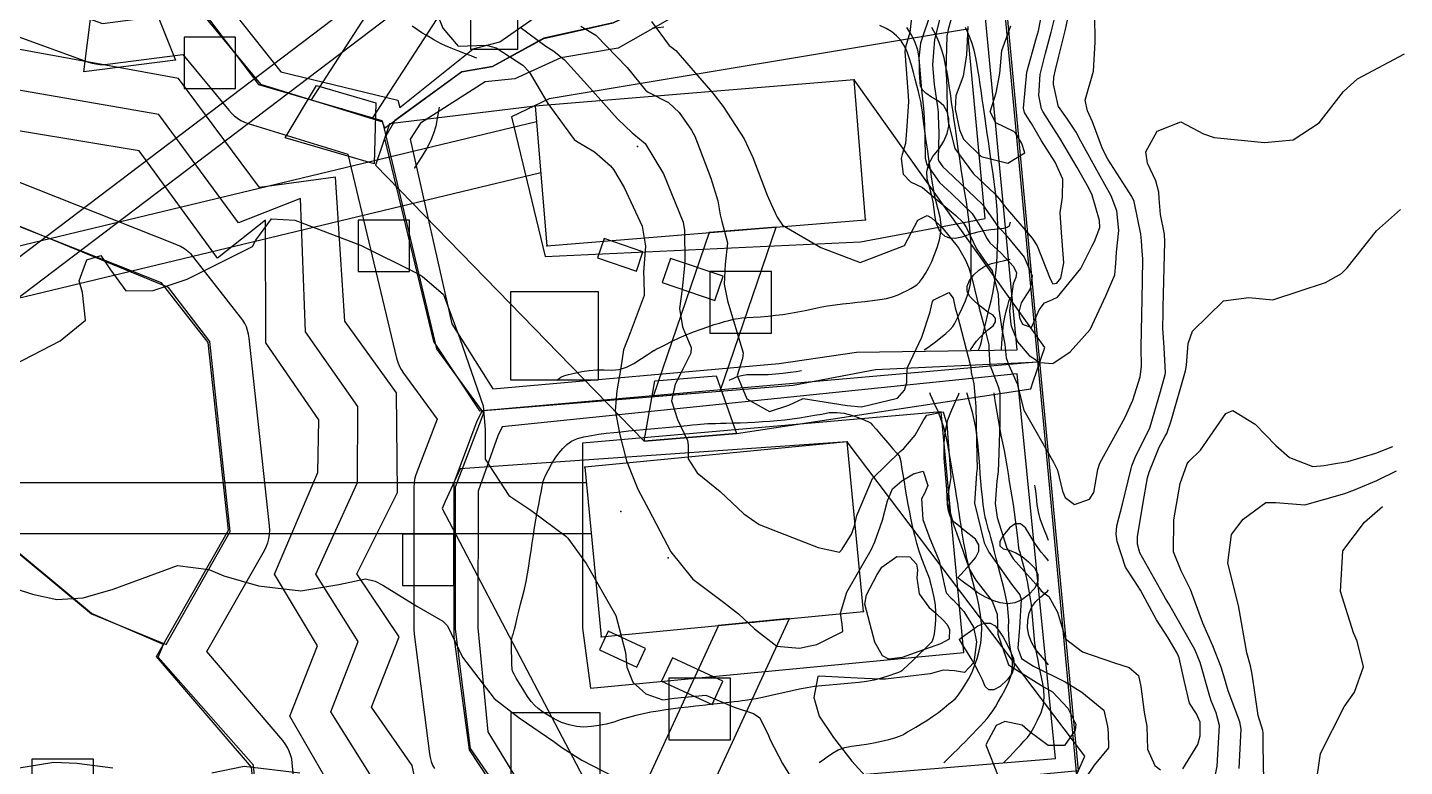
# Model space of a CAD drawing. Header units: feet. Extents: x 1318179 to 1318934, y 422542 to 423299.
# Drawn here: x 1318663.4 to 1318931.3, y 422981.2 to 423125 of the extents above; entities that cross this region are included whole.
import ezdxf

# ---------------------------------------------------------------- set-up
doc = ezdxf.new("R2010")
doc.units = ezdxf.units.FT
for name, color, linetype in [('A-BLDG-OTLN', 3, 'CONTINUOUS'), ('C-DRNG-AREA', 150, 'CONTINUOUS'), ('C-LOD', 30, 'CONTINUOUS'), ('C-PROP', 6, 'CONTINUOUS'), ('C-PVMT', 8, 'CONTINUOUS'), ('C-SWM', 92, 'CONTINUOUS'), ('C-TOPO-MAJR', 32, 'CONTINUOUS'), ('C-TOPO-SPOT', 7, 'CONTINUOUS'), ('C-UTIL', 4, 'CONTINUOUS'), ('L-PLNT-TREE', 90, 'CONTINUOUS'), ('V-PROP-LINE', 7, 'CONTINUOUS')]:
    doc.layers.add(name, color=color, linetype=linetype)

msp = doc.modelspace()

# ---------------------------------------------------------------- linework, layer by layer
at = {"layer": 'A-BLDG-OTLN'}
for points in [[(1318764.41, 423082.53), (1318826.46, 423087.62), (1318824.23, 423114.83), (1318762.18, 423109.74), (1318764.41, 423082.53)], [(1318775.03, 423006.43), (1318826.03, 423011.35), (1318822.85, 423044.37), (1318771.85, 423039.46), (1318775.03, 423006.43)]]:
    msp.add_lwpolyline(points, close=True, dxfattribs=at)
at = {"layer": 'C-DRNG-AREA'}
for points in [[(1318697.36, 423128.42), (1318708.36, 423113.92), (1318732.36, 423106.92), (1318732.86, 423105.42), (1318747.85, 423116.42), (1318753.85, 423117.42), (1318763.85, 423122.92), (1318777.35, 423125.92), (1318806.85, 423139.92), (1318832.35, 423148.92), (1318851.84, 423150.92), (1318847.34, 423199.92), (1318771.35, 423215.42), (1318768.35, 423205.92), (1318762.35, 423197.43), (1318702.35, 423138.93), (1318697.36, 423128.42)], [(1318734.86, 423106.92), (1318732.86, 423103.42), (1318742.36, 423063.92), (1318751.35, 423050.42), (1318812.35, 423055.42), (1318828.35, 423058.42), (1318860.36, 423059.92), (1318851.86, 423150.93), (1318832.36, 423148.93), (1318806.86, 423139.93), (1318777.36, 423125.93), (1318763.86, 423122.93), (1318753.86, 423117.43), (1318747.87, 423116.43), (1318734.86, 423106.92)], [(1318860.36, 423059.92), (1318751.85, 423050.42), (1318750.85, 423048.42), (1318746.35, 423036.41), (1318746.35, 423006.41), (1318749.35, 422984.42), (1318758.84, 422969.92), (1318867.84, 422980.42), (1318860.36, 423059.92)]]:
    msp.add_lwpolyline(points, close=True, dxfattribs=at)
msp.add_lwpolyline([(1318661.35, 422968.93), (1318668.85, 422956.42), (1318672.85, 422938.42), (1318672.35, 422928.43), (1318668.85, 422916.93), (1318661.35, 422904.42), (1318675.85, 422891.43), (1318680.85, 422883.93), (1318703.85, 422876.93), (1318714.85, 422889.93), (1318707.35, 422895.93), (1318711.35, 422898.43), (1318713.85, 422913.43), (1318707.35, 422981.43), (1318688.85, 423002.44), (1318689.85, 423004.93), (1318675.85, 423010.93), (1318655.35, 423027.93)], dxfattribs=at)
at = {"layer": 'C-LOD'}
for points in [[(1318731.08, 423098.22), (1318783.39, 423044.52), (1318801.33, 423045.99), (1318858.58, 423054.72), (1318859.06, 423056.14), (1318861.32, 423062.76), (1318824.23, 423114.83), (1318762.18, 423109.74), (1318733.82, 423106.26), (1318731.08, 423098.22)], [(1318744.05, 423031.42), (1318779.73, 422963.39), (1318797.64, 422965.12), (1318865.54, 422975.43), (1318867.84, 422980.42), (1318869.1, 422983.15), (1318822.85, 423044.37), (1318747.6, 423039.14), (1318744.67, 423032.78), (1318744.05, 423031.42)]]:
    msp.add_lwpolyline(points, close=True, dxfattribs=at)
at = {"layer": 'C-PROP'}
for points in [[(1318702.2, 423129.66), (1318712.69, 423116.42), (1318735.43, 423110.86), (1318735.83, 423109.45), (1318750.08, 423120.9), (1318755.27, 423122.22), (1318763.43, 423127.9), (1318774.2, 423129.81), (1318801.88, 423140.47), (1318827.35, 423148.63), (1318846.85, 423150.58), (1318843.14, 423197.21), (1318770.69, 423210.46), (1318767.83, 423200.95), (1318762.32, 423192.43), (1318707.32, 423139.42), (1318702.2, 423129.66)], [(1318739.83, 423106.39), (1318737.85, 423103.26), (1318745.97, 423067.37), (1318753.92, 423054.72), (1318809.62, 423059.61), (1318824.71, 423061.85), (1318855.95, 423062.28), (1318847.77, 423148.05), (1318828.71, 423145.51), (1318804.13, 423135.74), (1318778.33, 423121.02), (1318767.13, 423119.15), (1318758.24, 423115.02), (1318752.47, 423114.47), (1318739.83, 423106.39)], [(1318757.55, 423107.67), (1318764.1, 423080.44), (1318825.45, 423083.31), (1318849.71, 423087.86), (1318846.27, 423124.72), (1318764.9, 423111.16), (1318757.55, 423107.67)], [(1318609.86, 423102.92), (1318591.86, 423086.92), (1318593.86, 423080.42), (1318602.86, 423070.92), (1318634.86, 423045.92), (1318640.36, 423039.92), (1318643.86, 423031.42), (1318655.36, 423027.92), (1318675.86, 423010.92), (1318690.36, 423004.92), (1318702.86, 423026.92), (1318698.86, 423063.92), (1318690.86, 423074.42), (1318623.86, 423101.92), (1318609.86, 423102.92)], [(1318855.93, 423057.59), (1318755.77, 423047.32), (1318754.91, 423045.51), (1318751.07, 423034.76), (1318751.04, 423008.15), (1318752.94, 422987.89), (1318761.29, 422974.28), (1318863.4, 422982.72), (1318855.93, 423057.59)], [(1318841.18, 423050.21), (1318771.35, 423044.1), (1318771.35, 423008.11), (1318772.95, 422996.4), (1318845.59, 423003.39), (1318841.18, 423050.21)]]:
    msp.add_lwpolyline(points, close=True, dxfattribs=at)
for points in [[(1318661.36, 423131.84), (1318677.97, 423125.83), (1318696.96, 423128.25), (1318708.71, 423114), (1318732.48, 423106.69), (1318742.99, 423062.49), (1318752.13, 423049.98), (1318746.59, 423035.57), (1318746.59, 423007.93), (1318749.55, 422984.65), (1318759.81, 422969.72), (1318754.19, 422955.22), (1318754.19, 422927.37), (1318757.15, 422904.12), (1318767.2, 422889.38), (1318761.57, 422874.75), (1318763.27, 422830.95), (1318774.81, 422809.03)], [(1318854.56, 423087.12), (1318854.54, 423087.04), (1318854.51, 423086.89), (1318854.46, 423086.66), (1318854.4, 423086.35), (1318854.01, 423086.1), (1318853.28, 423085.9), (1318852.23, 423085.75), (1318850.84, 423085.66), (1318849.44, 423085.46), (1318848.02, 423085.14), (1318846.59, 423084.72), (1318845.14, 423084.19), (1318843.88, 423083.95), (1318842.81, 423084), (1318841.93, 423084.33), (1318841.23, 423084.96), (1318840.67, 423085.8), (1318840.24, 423086.85), (1318839.95, 423088.11), (1318839.79, 423089.59), (1318839.56, 423091.07), (1318839.25, 423092.55), (1318838.87, 423094.02), (1318838.41, 423095.5), (1318838.36, 423096.98), (1318838.74, 423098.46), (1318839.54, 423099.94), (1318840.75, 423101.41), (1318841.67, 423102.89), (1318842.29, 423104.37), (1318842.61, 423105.85), (1318842.64, 423107.33), (1318842.32, 423108.63), (1318841.64, 423109.75), (1318840.62, 423110.7), (1318839.24, 423111.47), (1318838.19, 423112.22), (1318837.48, 423112.96), (1318837.1, 423113.68), (1318837.06, 423114.39), (1318837.01, 423115.29), (1318836.96, 423116.39), (1318836.91, 423117.67), (1318836.86, 423119.15), (1318836.59, 423120.63), (1318836.1, 423122.11), (1318835.4, 423123.58), (1318834.47, 423125.06)], [(1318746.76, 422815.67), (1318746.97, 422836.99), (1318734.35, 422926.27), (1318735.33, 422956.97), (1318730.72, 422978.59), (1318722.4, 422991.83), (1318727.74, 423005.52), (1318719.48, 423018.63), (1318727.63, 423036.44), (1318727.65, 423051.28), (1318717.46, 423065.77), (1318716.51, 423091.73), (1318704.43, 423087.03), (1318688.97, 423108.08), (1318654.9, 423113.97)], [(1318728.92, 422750.57), (1318718.09, 422843.69), (1318697.23, 422861.75), (1318690.05, 422853.16), (1318686.22, 422856.36), (1318714.42, 422890.14), (1318707.08, 422896.27), (1318711.07, 422898.75), (1318713.73, 422915.06), (1318706.96, 422981.02), (1318688.53, 423002.61), (1318702.53, 423027.15), (1318698.57, 423063.72), (1318689.49, 423075.3), (1318623.55, 423101.44)], [(1318846.77, 423062.25), (1318846.9, 423062.42), (1318847.15, 423062.76), (1318847.52, 423063.26), (1318848.02, 423063.94), (1318848.64, 423064.65), (1318849.38, 423065.39), (1318850.25, 423066.16), (1318851.24, 423066.96), (1318851.74, 423067.71), (1318851.74, 423068.4), (1318851.24, 423069.05), (1318850.25, 423069.64), (1318849.3, 423070.31), (1318848.38, 423071.04), (1318847.5, 423071.86), (1318846.65, 423072.74), (1318846.23, 423073.69), (1318846.23, 423074.7), (1318846.65, 423075.76), (1318847.5, 423076.89), (1318848.49, 423077.82), (1318849.64, 423078.55), (1318850.94, 423079.08), (1318852.39, 423079.42), (1318853.47, 423079.67), (1318854.2, 423079.84), (1318854.56, 423079.92)], [(1318862.05, 423021.23), (1318861.91, 423021.4), (1318861.62, 423021.74), (1318861.19, 423022.24), (1318860.61, 423022.91), (1318859.96, 423023.79), (1318859.23, 423024.87), (1318858.44, 423026.16), (1318857.57, 423027.66), (1318856.61, 423028.41), (1318855.57, 423028.41), (1318854.43, 423027.66), (1318853.2, 423026.16), (1318852.59, 423024.98), (1318852.59, 423024.1), (1318853.2, 423023.54), (1318854.43, 423023.28), (1318855.66, 423022.78), (1318856.89, 423022.03), (1318858.12, 423021.03), (1318859.36, 423019.79), (1318859.98, 423018.52), (1318859.98, 423017.23), (1318859.36, 423015.91), (1318858.12, 423014.57), (1318856.84, 423013.61), (1318855.49, 423013.04), (1318854.1, 423012.85), (1318852.65, 423013.05), (1318851.21, 423013.47), (1318849.76, 423014.11), (1318848.31, 423014.97), (1318846.87, 423016.05), (1318845.76, 423016.88), (1318845, 423017.45), (1318844.57, 423017.76), (1318844.49, 423017.83), (1318844.45, 423017.9), (1318844.45, 423017.97), (1318844.49, 423018.05), (1318844.57, 423018.13), (1318844.95, 423018.54), (1318845.62, 423019.29), (1318846.59, 423020.38), (1318847.85, 423021.8), (1318848.48, 423023.1), (1318848.48, 423024.3), (1318847.85, 423025.4), (1318846.59, 423026.38), (1318845.51, 423027.25), (1318844.6, 423028), (1318843.87, 423028.63), (1318843.32, 423029.15), (1318842.89, 423029.91), (1318842.59, 423030.92), (1318842.4, 423032.17), (1318842.34, 423033.67), (1318842.26, 423035.17), (1318842.15, 423036.67), (1318842.01, 423038.17), (1318841.85, 423039.67), (1318841.75, 423041.17), (1318841.72, 423042.67), (1318841.75, 423044.17), (1318841.85, 423045.67), (1318842.09, 423047.17), (1318842.47, 423048.67), (1318843, 423050.17), (1318843.67, 423051.67), (1318844.17, 423052.8), (1318844.5, 423053.55), (1318844.67, 423053.92)], [(1318862.05, 423000.99), (1318861.79, 423001.29), (1318861.28, 423001.91), (1318860.5, 423002.84), (1318859.46, 423004.07), (1318858.69, 423005.37), (1318858.19, 423006.74), (1318857.96, 423008.17), (1318858, 423009.67), (1318858.28, 423011.02), (1318858.8, 423012.23), (1318859.56, 423013.28), (1318860.56, 423014.19), (1318861.31, 423014.87), (1318861.81, 423015.33), (1318862.05, 423015.55)], [(1318844.69, 423005.91), (1318844.69, 423005.92), (1318844.69, 423005.92), (1318844.69, 423005.92), (1318844.69, 423005.93), (1318844.69, 423005.93), (1318845.06, 423006.2), (1318845.78, 423006.72), (1318846.87, 423007.51), (1318848.31, 423008.56), (1318849.6, 423009.08), (1318850.71, 423009.08), (1318851.67, 423008.55), (1318852.46, 423007.5), (1318853.21, 423006.34), (1318853.91, 423005.06), (1318854.58, 423003.67), (1318855.21, 423002.17), (1318855.32, 423000.73), (1318854.93, 422999.34), (1318854.02, 422998.02), (1318852.61, 422996.74), (1318851.41, 422996.11), (1318850.45, 422996.11), (1318849.7, 422996.74), (1318849.18, 422998.02), (1318848.56, 422999.34), (1318847.84, 423000.73), (1318847.01, 423002.17), (1318846.09, 423003.66), (1318845.39, 423004.79), (1318844.93, 423005.54), (1318844.69, 423005.91)]]:
    msp.add_lwpolyline(points, dxfattribs=at)
at = {"layer": 'C-PVMT'}
for points in [[(1318718.56, 423110.95), (1318730.59, 423107.44), (1318763.64, 423158.46), (1318753.36, 423164.66), (1318718.56, 423110.95)], [(1318692.2, 423118.7), (1318674.34, 423116.41), (1318675.85, 423128.19), (1318687.76, 423129.72), (1318692.2, 423118.7)], [(1318730.83, 423098.51), (1318713.55, 423103.55), (1318719.65, 423113.75), (1318731.17, 423110.39), (1318730.83, 423098.51)], [(1318785.14, 423053.19), (1318798.18, 423054.26), (1318809.08, 423086.19), (1318796.03, 423085.13), (1318785.14, 423053.19)], [(1318774.28, 423080.19), (1318781.85, 423077.61), (1318783.14, 423081.39), (1318775.57, 423083.98), (1318774.28, 423080.19)], [(1318788.51, 423080.09), (1318786.89, 423075.36), (1318797.11, 423071.87), (1318798.73, 423076.6), (1318788.51, 423080.09)], [(1318801.33, 423045.99), (1318783.39, 423044.52), (1318785.44, 423056.23), (1318797.4, 423057.21), (1318801.33, 423045.99)], [(1318774.71, 423003.88), (1318781.97, 423000.53), (1318783.65, 423004.17), (1318776.38, 423007.52), (1318774.71, 423003.88)], [(1318780.96, 422972.05), (1318794.78, 422973.38), (1318811.64, 423009.96), (1318797.81, 423008.63), (1318780.96, 422972.05)], [(1318788.85, 423002.32), (1318786.76, 422997.78), (1318796.57, 422993.26), (1318798.66, 422997.8), (1318788.85, 423002.32)]]:
    msp.add_lwpolyline(points, close=True, dxfattribs=at)
for points in [[(1318658.64, 423124.31), (1318675.25, 423118.31), (1318675.97, 423118.08), (1318676.71, 423117.93), (1318677.47, 423117.84), (1318678.23, 423117.83), (1318678.98, 423117.89), (1318693.6, 423119.76), (1318702.54, 423108.91), (1318703.06, 423108.34), (1318703.64, 423107.82), (1318704.26, 423107.35), (1318704.93, 423106.95), (1318705.63, 423106.62), (1318706.36, 423106.35), (1318725.75, 423100.39), (1318735.21, 423060.64), (1318735.43, 423059.88), (1318735.73, 423059.14), (1318736.1, 423058.44), (1318736.53, 423057.77), (1318743.1, 423048.78), (1318739.12, 423038.45), (1318738.89, 423037.75), (1318738.72, 423037.03), (1318738.62, 423036.31), (1318738.59, 423035.57), (1318738.59, 423007.93), (1318738.65, 423006.91), (1318741.62, 422983.64), (1318741.75, 422982.9), (1318741.95, 422982.16), (1318742.22, 422981.45), (1318742.56, 422980.77)], [(1318721.69, 422915.88), (1318714.92, 422981.84), (1318714.8, 422982.63), (1318714.6, 422983.41), (1318714.32, 422984.17), (1318713.96, 422984.89), (1318713.54, 422985.58), (1318713.05, 422986.21), (1318698.27, 423003.53), (1318709.48, 423023.19), (1318709.85, 423023.94), (1318710.15, 423024.72), (1318710.36, 423025.52), (1318710.49, 423026.35), (1318710.53, 423027.18), (1318710.48, 423028.01), (1318706.53, 423064.58), (1318706.41, 423065.32), (1318706.23, 423066.04), (1318705.98, 423066.74), (1318705.67, 423067.41), (1318705.3, 423068.06), (1318704.87, 423068.66), (1318695.78, 423080.24), (1318695.22, 423080.88), (1318694.6, 423081.45), (1318693.93, 423081.96), (1318693.2, 423082.39), (1318692.43, 423082.74), (1318626.5, 423108.88)]]:
    msp.add_lwpolyline(points, dxfattribs=at)
at = {"layer": 'C-SWM'}
for points in [[(1318749.6, 423120.79), (1318758.82, 423120.79), (1318758.82, 423130.01), (1318749.6, 423130.01), (1318749.6, 423120.79)], [(1318609.86, 423102.92), (1318591.86, 423086.92), (1318593.86, 423080.42), (1318602.86, 423070.92), (1318634.86, 423045.92), (1318640.36, 423039.92), (1318643.86, 423031.42), (1318655.36, 423027.92), (1318675.86, 423010.92), (1318690.36, 423004.92), (1318702.86, 423026.92), (1318698.86, 423063.92), (1318690.86, 423074.42), (1318623.86, 423101.92), (1318609.86, 423102.92)], [(1318757.35, 423056.42), (1318774.47, 423056.42), (1318774.47, 423073.54), (1318757.35, 423073.54), (1318757.35, 423056.42)], [(1318757.43, 422974.19), (1318774.84, 422974.19), (1318774.84, 422991.6), (1318757.43, 422991.6), (1318757.43, 422974.19)]]:
    msp.add_lwpolyline(points, close=True, dxfattribs=at)
at = {"layer": 'C-TOPO-MAJR'}
for points in [[(1318844.49, 423131.89), (1318842.49, 423124.65), (1318842.24, 423123.35), (1318842.06, 423116.47), (1318842.18, 423115.02), (1318842.27, 423113.03), (1318842.34, 423108.85), (1318842.53, 423106.58), (1318843.78, 423101.48), (1318847.46, 423096.53), (1318851.57, 423092.67), (1318852.48, 423091.62), (1318853.62, 423090.14), (1318858.87, 423084), (1318859.81, 423082.55), (1318862.38, 423076.07), (1318862.84, 423075.13), (1318863.62, 423075.29), (1318864.45, 423076.26), (1318865, 423079.2), (1318864.53, 423085.12), (1318864.31, 423088.93), (1318864.73, 423092.03), (1318864.81, 423095.53), (1318863.34, 423098.81), (1318860.65, 423102.97), (1318858.7, 423106.37), (1318857.91, 423107.65), (1318857.39, 423108.5), (1318857.19, 423109.35), (1318857.82, 423116.36), (1318859.68, 423123.1), (1318860.07, 423124.41), (1318860.79, 423128.07)], [(1318742.3, 423129.64), (1318744.23, 423124.93), (1318747.17, 423121.39), (1318752.63, 423121.57), (1318754.58, 423121.1), (1318759.79, 423117.67), (1318760.98, 423116.43), (1318764.61, 423110.23), (1318769.75, 423103.22), (1318770.21, 423102.89), (1318773.74, 423100.81), (1318776.85, 423098.11), (1318777.4, 423097.41), (1318779.48, 423093.9), (1318782.98, 423086.38), (1318783.65, 423082.48), (1318783.27, 423077.37), (1318783.3, 423076.04), (1318783.4, 423072.85), (1318780.62, 423065.59), (1318779.32, 423062.3), (1318778.82, 423058.79), (1318778.05, 423054.3), (1318777.75, 423050.48), (1318778.62, 423045.71), (1318779.95, 423040.64), (1318782.14, 423035.13), (1318784.27, 423031.12), (1318788.59, 423022.98), (1318792.81, 423017.66), (1318798.8, 423013.14), (1318801.75, 423010.89), (1318804.82, 423007.94), (1318809.17, 423004.6), (1318813.59, 423004.21), (1318815.66, 423004.65), (1318816.95, 423004.9), (1318822.02, 423007.45), (1318821.91, 423008.87), (1318821.59, 423010.99), (1318822.81, 423015.12), (1318827.5, 423023.35), (1318828.24, 423024.88), (1318829.76, 423029.1), (1318830.72, 423032.88), (1318831.68, 423035.25), (1318833.48, 423036.77), (1318835.77, 423038.12), (1318837.63, 423038.69), (1318838.55, 423035.88), (1318837.92, 423034.33), (1318837.34, 423033.25), (1318837.61, 423029.27), (1318838.96, 423025.53), (1318840.74, 423021.23), (1318841.72, 423016.68), (1318842.09, 423014.96), (1318843.01, 423013.97), (1318843.49, 423013.59), (1318845.59, 423011.33), (1318847.43, 423008.26), (1318848.05, 423005.46), (1318847.53, 423001.42), (1318845.7, 422999.49), (1318843.72, 422999.76), (1318841.57, 422999.93), (1318840.16, 422999.53), (1318838.99, 422999.2), (1318830.33, 422998.18), (1318829.14, 422998.16), (1318824.81, 422998.35), (1318817.4, 422998.76), (1318817.17, 422998.67), (1318816.36, 422994.59), (1318817.4, 422990.94), (1318820.18, 422986.84), (1318823.75, 422982.22), (1318827.69, 422977.91)], [(1318835.74, 423130.33), (1318835.06, 423124.05), (1318834.24, 423121.17), (1318834.11, 423120.34), (1318834.75, 423111.74), (1318834.77, 423110.62), (1318834.49, 423105.85), (1318834.22, 423102.47), (1318833.59, 423100.28), (1318833.39, 423099.5), (1318833.75, 423096.47), (1318835.19, 423095), (1318837.49, 423093.87), (1318840.1, 423091.67), (1318844.02, 423088.4), (1318845.36, 423087.16), (1318846.05, 423086.04), (1318848.01, 423081.93), (1318849.55, 423079.7), (1318851.07, 423077.68), (1318852.22, 423073.13), (1318852.37, 423070.19), (1318853.04, 423065.9), (1318853.23, 423065.09), (1318853.54, 423063.3), (1318853.77, 423060.7), (1318854.3, 423059.3), (1318855.96, 423055.69), (1318857.25, 423050.55), (1318863.01, 423040.39), (1318863.76, 423038.84), (1318864.78, 423034.79), (1318865.27, 423033.53), (1318867.07, 423032.19), (1318870.02, 423033.18), (1318870.88, 423034.51), (1318871.61, 423038.96), (1318872.02, 423040.24), (1318875.42, 423046.44), (1318876.92, 423049.16), (1318878.46, 423052.47), (1318879.88, 423057.02), (1318880.09, 423059.03), (1318880.06, 423062.83), (1318880.24, 423072.2), (1318880.32, 423075.66), (1318880.37, 423079.97), (1318880.27, 423081.46), (1318880.12, 423083.52), (1318880.01, 423084.81), (1318878.7, 423091.14), (1318878.25, 423092.13), (1318873.54, 423099.38), (1318872.53, 423101.43), (1318870.61, 423106.67), (1318869.63, 423108.79), (1318869.14, 423110.86), (1318870.76, 423116.52), (1318871.13, 423122.16), (1318871.02, 423127.52)], [(1318839.28, 423128.34), (1318837.16, 423121.96), (1318836.8, 423119.03), (1318837.33, 423112.88), (1318837.74, 423109.32), (1318837.87, 423107.48), (1318837.96, 423103.8), (1318838.04, 423099.57), (1318838.36, 423098.39), (1318840.8, 423094.86), (1318843.15, 423092.7), (1318847.2, 423088.79), (1318849.33, 423085.4), (1318850.07, 423083.89), (1318850.64, 423083.1), (1318852.79, 423081.09), (1318855.23, 423078.52), (1318855.81, 423077.27), (1318855.68, 423076.38), (1318855.18, 423075.12), (1318854.43, 423069.9), (1318854.72, 423067.23), (1318854.85, 423066.73), (1318856.01, 423063.86), (1318858.29, 423061.16), (1318860.43, 423059.81), (1318862.9, 423059.63), (1318866.22, 423061.87), (1318870.14, 423066.24), (1318873.21, 423072.78), (1318874.92, 423076.88), (1318875.14, 423079.08), (1318875.23, 423081.29), (1318875.71, 423085.49), (1318875.33, 423089.31), (1318874.2, 423092.27), (1318871.75, 423096.65), (1318868.35, 423102.89), (1318867.43, 423104.63), (1318865.7, 423107.19), (1318863.97, 423109.65), (1318863.89, 423109.82), (1318863.01, 423114.03), (1318863.04, 423115.38), (1318863.38, 423116.82), (1318864.07, 423119.46), (1318865.16, 423123.86), (1318865.28, 423124.38), (1318865.85, 423127.06)], [(1318840.85, 423126.54), (1318839.83, 423122.69), (1318839.44, 423117.74), (1318839.79, 423113.96), (1318840.44, 423109.59), (1318840.54, 423108.54), (1318840.58, 423107.91), (1318840.68, 423104.46), (1318840.59, 423099.41), (1318840.68, 423099.03), (1318841.47, 423097.9), (1318842.23, 423097.18), (1318849.19, 423090.56), (1318851.63, 423087.04), (1318851.96, 423086.53), (1318853.65, 423084.7), (1318857.32, 423080.35), (1318858.86, 423076.71), (1318858.49, 423074.18), (1318856.73, 423071.4), (1318856.29, 423069.64), (1318856.41, 423068.57), (1318856.46, 423068.36), (1318856.95, 423067.3), (1318858.69, 423066.65), (1318860.22, 423070.04), (1318861.28, 423071.45), (1318862.1, 423071.74), (1318863.78, 423072.52), (1318868.34, 423078.09), (1318870.5, 423082.54), (1318870.95, 423083.37), (1318872.02, 423086.07), (1318871.96, 423087.47), (1318870.52, 423092.41), (1318869.88, 423093.78), (1318867.58, 423097.79), (1318865.1, 423102.05), (1318864.22, 423103.46), (1318863.5, 423104.62), (1318860.93, 423108.65), (1318860.68, 423109.17), (1318860.18, 423111.76), (1318860.43, 423115.87), (1318861.47, 423120.06), (1318862.55, 423124.13), (1318863.58, 423128.3)], [(1318766.36, 423056.34), (1318766.44, 423056.4), (1318766.6, 423056.52), (1318766.83, 423056.7), (1318767.15, 423056.95), (1318767.75, 423057.21), (1318768.64, 423057.48), (1318769.8, 423057.77), (1318771.25, 423058.07), (1318772.7, 423058.28), (1318774.15, 423058.38), (1318775.6, 423058.39), (1318777.05, 423058.31), (1318778.5, 423058.48), (1318779.94, 423058.92), (1318781.39, 423059.62), (1318782.84, 423060.59), (1318783.96, 423061.33), (1318784.74, 423061.83), (1318785.19, 423062.12), (1318785.3, 423062.17), (1318785.72, 423062.38), (1318786.44, 423062.75), (1318787.47, 423063.28), (1318788.81, 423063.96), (1318790.17, 423064.61), (1318791.56, 423065.22), (1318792.98, 423065.79), (1318794.43, 423066.32), (1318795.76, 423066.78), (1318796.96, 423067.18), (1318798.04, 423067.5), (1318799, 423067.77), (1318799.84, 423067.99), (1318800.57, 423068.17), (1318801.17, 423068.3), (1318801.67, 423068.4), (1318802.4, 423068.49), (1318803.37, 423068.58), (1318804.57, 423068.66), (1318806.02, 423068.73), (1318807.47, 423068.85), (1318808.92, 423069), (1318810.37, 423069.18), (1318811.82, 423069.41), (1318813.27, 423069.66), (1318814.72, 423069.94), (1318816.17, 423070.24), (1318817.61, 423070.57), (1318819.06, 423070.84), (1318820.51, 423071.07), (1318821.96, 423071.25), (1318823.41, 423071.38), (1318824.86, 423071.53), (1318826.31, 423071.69), (1318827.76, 423071.86), (1318829.21, 423072.05), (1318830.52, 423072.3), (1318831.71, 423072.61), (1318832.77, 423072.99), (1318833.7, 423073.42), (1318834.53, 423073.83), (1318835.25, 423074.22), (1318835.87, 423074.59), (1318836.39, 423074.93), (1318836.94, 423075.47), (1318837.51, 423076.21), (1318838.11, 423077.15), (1318838.74, 423078.28), (1318839.33, 423079.5), (1318839.87, 423080.81), (1318840.37, 423082.2), (1318840.83, 423083.68), (1318841.08, 423085.16), (1318841.12, 423086.63), (1318840.94, 423088.11), (1318840.55, 423089.59), (1318840.2, 423091.07), (1318839.88, 423092.55), (1318839.59, 423094.02), (1318839.34, 423095.5), (1318839.11, 423096.98), (1318838.88, 423098.46), (1318838.66, 423099.94), (1318838.46, 423101.41), (1318838.26, 423102.89), (1318838.05, 423104.37), (1318837.85, 423105.85), (1318837.65, 423107.33), (1318837.49, 423108.52), (1318837.37, 423109.42), (1318837.29, 423110.04), (1318837.24, 423110.38), (1318837.13, 423110.91), (1318836.96, 423111.65), (1318836.72, 423112.6), (1318836.42, 423113.74), (1318836.1, 423114.97), (1318835.74, 423116.28), (1318835.36, 423117.67), (1318834.95, 423119.15), (1318834.45, 423120.46), (1318833.88, 423121.61), (1318833.22, 423122.6), (1318832.48, 423123.42), (1318831.57, 423124.17), (1318830.48, 423124.85), (1318829.21, 423125.45)], [(1318784.81, 423126.2), (1318788.25, 423121.5), (1318788.41, 423121.38), (1318789.53, 423120.58), (1318796.74, 423112.24), (1318798.74, 423109.66), (1318802.84, 423103.38), (1318804.54, 423099.71), (1318807.29, 423092.38), (1318808.07, 423090.63), (1318809.24, 423088.11), (1318810.3, 423086.55), (1318817.72, 423082.17), (1318825.42, 423079.31), (1318834.02, 423082.6), (1318836.64, 423087.54), (1318838.43, 423088.46), (1318839.28, 423087.97), (1318841.26, 423086.16), (1318844.53, 423082.12), (1318845.82, 423079.84), (1318846.53, 423078.27), (1318847.17, 423076.02), (1318848.54, 423070.41), (1318849.67, 423066.4), (1318850.42, 423063.23), (1318850.45, 423062.34), (1318850.62, 423059.39), (1318852.22, 423055.13), (1318852.56, 423053.99), (1318852.59, 423048.1), (1318852.3, 423040.36), (1318852.21, 423038.58), (1318852.01, 423036.69), (1318851.66, 423032.39), (1318852.07, 423029.62), (1318853.94, 423023.7), (1318855.18, 423021.61), (1318860.15, 423016.03), (1318860.62, 423015.37), (1318861.16, 423014.88), (1318862.12, 423014.23), (1318863.79, 423011.18), (1318865.34, 423006.05), (1318868.66, 423003.46), (1318874.89, 423001.38), (1318877.74, 423000.44), (1318879.51, 422998.91), (1318879.99, 422996.72), (1318880.62, 422991.75), (1318881.18, 422988.94), (1318881.32, 422984.56), (1318882.73, 422981.35), (1318883.81, 422980.54)], [(1318846.36, 423125.23), (1318846.09, 423119.68), (1318845.44, 423115.53), (1318844, 423111.7), (1318843.84, 423109.11), (1318844.73, 423105.08), (1318845.48, 423103.29), (1318848.92, 423099.92), (1318854.12, 423098.65), (1318857.4, 423100.61), (1318856.81, 423102.44), (1318855.67, 423104.4), (1318855.31, 423104.77), (1318851.8, 423106.48), (1318850.65, 423108.6), (1318851.86, 423112.3), (1318852.56, 423116.06), (1318852.95, 423120.54), (1318854.71, 423125.36)], [(1318750.83, 423119.08), (1318750.46, 423119.22), (1318749.72, 423119.5), (1318748.6, 423119.91), (1318747.12, 423120.47), (1318745.83, 423120.98), (1318744.75, 423121.45), (1318743.86, 423121.87), (1318743.17, 423122.24), (1318742.46, 423122.63), (1318741.72, 423123.06), (1318740.95, 423123.51), (1318740.15, 423123.99), (1318739.25, 423124.6), (1318738.25, 423125.32)], [(1318759.28, 423125.11), (1318764.27, 423121.4), (1318765.78, 423120.39), (1318767.87, 423118.71), (1318772.22, 423113.95), (1318778.2, 423107.24), (1318781.01, 423104.5), (1318781.37, 423104.24), (1318783.54, 423102.44), (1318787.14, 423096.52), (1318790.98, 423087.12), (1318791.24, 423085.5), (1318791.28, 423079.32), (1318790.76, 423074.12), (1318790.27, 423070.33), (1318790.81, 423066.77), (1318791.4, 423065.33), (1318792.49, 423062.72), (1318792.44, 423061.63), (1318790.74, 423058.28), (1318789.39, 423055.62), (1318788.72, 423052.35), (1318789.88, 423048.71), (1318791.81, 423044.61), (1318791.91, 423043.72), (1318791.91, 423041.04), (1318793.66, 423038.36), (1318798.13, 423034.7), (1318802.77, 423030.37), (1318805.74, 423028.3), (1318817.25, 423023.82), (1318821.38, 423022.89), (1318821.91, 423023.47), (1318823.68, 423026.39), (1318824.3, 423027.99), (1318824.76, 423030.04), (1318827.82, 423037.24), (1318833.19, 423042.5), (1318833.91, 423043.1), (1318836.06, 423045.7), (1318837.64, 423048.46), (1318838.38, 423049.53), (1318841.52, 423050.19), (1318842.27, 423047.8), (1318842.51, 423044.39), (1318843, 423037.43), (1318842.48, 423034.32), (1318842.37, 423032.52), (1318843.62, 423028.1), (1318845.28, 423023.43), (1318845.75, 423022.02), (1318846.66, 423019.5), (1318847.9, 423017.46), (1318851.1, 423013.33), (1318852.04, 423010.8), (1318852.2, 423006.95), (1318854.27, 423000.99), (1318861.17, 422996.64), (1318862.82, 422995.69), (1318865.82, 422992.53), (1318867.33, 422989.44), (1318867.23, 422988.26), (1318865.16, 422985.24), (1318861.96, 422985.24), (1318858.47, 422987.84), (1318856.89, 422989.21), (1318853.53, 422989.96), (1318851.86, 422989.18), (1318849.86, 422985.41), (1318852.21, 422979.3)], [(1318771.07, 423125.26), (1318773.96, 423123.55), (1318780.07, 423117.24), (1318783.6, 423112.8), (1318784.12, 423112.41), (1318788.1, 423110.45), (1318790.17, 423108.48), (1318792.56, 423105.07), (1318793.21, 423103.85), (1318796.36, 423095.72), (1318797.67, 423091.31), (1318798.17, 423088.59), (1318798.49, 423087.26), (1318799.6, 423083.13), (1318799.14, 423078.94), (1318798.95, 423075.06), (1318799.6, 423071.81), (1318802.66, 423061.68), (1318802.49, 423060.62), (1318801.46, 423057.28), (1318803.32, 423052.75), (1318807.73, 423050.29), (1318811.53, 423051.52), (1318814.27, 423052.79), (1318822.86, 423051.43), (1318825.66, 423051.18), (1318832.68, 423052.89), (1318834.01, 423054.46), (1318834.48, 423055.95), (1318834.48, 423057.26), (1318834.57, 423058.81), (1318837.37, 423064.74), (1318839.01, 423069.66), (1318839.05, 423070), (1318839.48, 423071.7), (1318839.7, 423071.99), (1318842.66, 423073.41), (1318843.46, 423072.34), (1318843.88, 423070.46), (1318844.23, 423069.15), (1318846.88, 423059.14), (1318846.89, 423058.84), (1318846.98, 423057.88), (1318847.5, 423055.67), (1318847.89, 423051.26), (1318848.09, 423041.54), (1318848.14, 423039.22), (1318848.01, 423038.19), (1318847.61, 423032.44), (1318849.52, 423024.72), (1318850.43, 423022.9), (1318854.85, 423016.67), (1318856.46, 423014.58), (1318856.74, 423013.69), (1318856.37, 423008.25), (1318856.07, 423004.2), (1318856.75, 423002.19), (1318859.1, 423000.69), (1318865.26, 422997.67), (1318868.51, 422995.67), (1318872.8, 422992.15), (1318873.53, 422988.97), (1318873.64, 422987.73), (1318873.69, 422984.81), (1318870.94, 422981.41), (1318869.06, 422978.63)], [(1318787.19, 423125.07), (1318786.1, 423124.98), (1318785.38, 423124.92), (1318785.02, 423124.89)], [(1318837.83, 423062.25), (1318838.15, 423062.49), (1318838.79, 423062.96), (1318839.76, 423063.67), (1318841.04, 423064.62), (1318842.08, 423065.47), (1318842.88, 423066.21), (1318843.43, 423066.84), (1318843.73, 423067.37), (1318844.13, 423068.13), (1318844.62, 423069.14), (1318845.21, 423070.38), (1318845.89, 423071.85), (1318846.4, 423073.33), (1318846.76, 423074.81), (1318846.96, 423076.29), (1318846.99, 423077.77), (1318847, 423079.24), (1318846.99, 423080.72), (1318846.96, 423082.2), (1318846.91, 423083.68), (1318846.81, 423085.16), (1318846.67, 423086.63), (1318846.49, 423088.11), (1318846.27, 423089.59), (1318846.05, 423091.07), (1318845.82, 423092.55), (1318845.59, 423094.02), (1318845.36, 423095.5), (1318845.13, 423096.98), (1318844.91, 423098.46), (1318844.7, 423099.94), (1318844.48, 423101.41), (1318844.27, 423102.89), (1318844.06, 423104.37), (1318843.85, 423105.85), (1318843.64, 423107.33), (1318843.46, 423108.59), (1318843.31, 423109.64), (1318843.19, 423110.47), (1318843.1, 423111.1), (1318843.01, 423111.78), (1318842.9, 423112.51), (1318842.79, 423113.31), (1318842.67, 423114.17), (1318842.5, 423115.18), (1318842.29, 423116.35), (1318842.02, 423117.67), (1318841.71, 423119.15), (1318841.28, 423120.63), (1318840.74, 423122.11), (1318840.08, 423123.58), (1318839.31, 423125.06)], [(1318848.37, 423062.25), (1318848.4, 423062.29), (1318848.45, 423062.38), (1318848.52, 423062.52), (1318848.62, 423062.7), (1318848.77, 423063.16), (1318848.97, 423063.9), (1318849.22, 423064.92), (1318849.52, 423066.21), (1318849.83, 423067.56), (1318850.16, 423068.94), (1318850.5, 423070.38), (1318850.86, 423071.85), (1318851.17, 423073.33), (1318851.43, 423074.81), (1318851.65, 423076.29), (1318851.82, 423077.77), (1318851.95, 423079.24), (1318852.06, 423080.72), (1318852.14, 423082.2), (1318852.19, 423083.68), (1318852.2, 423085.16), (1318852.18, 423086.63), (1318852.13, 423088.11), (1318852.04, 423089.59), (1318851.92, 423091.07), (1318851.77, 423092.55), (1318851.59, 423094.02), (1318851.38, 423095.5), (1318851.17, 423096.98), (1318850.96, 423098.46), (1318850.75, 423099.94), (1318850.54, 423101.41), (1318850.33, 423102.89), (1318850.12, 423104.37), (1318849.91, 423105.85), (1318849.7, 423107.33), (1318849.5, 423108.7), (1318849.32, 423109.98), (1318849.15, 423111.16), (1318849, 423112.24), (1318848.87, 423113.14), (1318848.76, 423113.88), (1318848.68, 423114.45), (1318848.62, 423114.85), (1318848.52, 423115.52), (1318848.36, 423116.46), (1318848.15, 423117.67), (1318847.9, 423119.15), (1318847.54, 423120.63), (1318847.09, 423122.11), (1318846.54, 423123.58), (1318845.9, 423125.06)], [(1318888.19, 422980.73), (1318891.07, 422985.48), (1318891.54, 422987.13), (1318891.53, 422989.79), (1318890.79, 422991.43), (1318889.45, 422993.5), (1318888.51, 422997.68), (1318887.46, 423002.31), (1318887.09, 423003.21), (1318885.29, 423006.2), (1318883.07, 423009.69), (1318879.93, 423015.48), (1318878.77, 423017.3), (1318877.04, 423019.98), (1318875.38, 423024.98), (1318875.22, 423026.41), (1318875.35, 423028.02), (1318876.41, 423032.26), (1318877.5, 423036.8), (1318878.24, 423039.67), (1318878.9, 423041.35), (1318881.74, 423047.12), (1318881.82, 423047.32), (1318883.8, 423054.18), (1318884.74, 423057.45), (1318884.79, 423057.82), (1318884.52, 423062.75), (1318884.3, 423066.49), (1318884.31, 423069.46), (1318884.34, 423070.57), (1318884.65, 423083.32), (1318884.58, 423084.8), (1318884.51, 423085.14), (1318883.79, 423088.61), (1318883.59, 423091.72), (1318883.52, 423093), (1318882.94, 423095.17), (1318881.32, 423098.62), (1318880.95, 423100.8), (1318883.19, 423104.82), (1318887.77, 423106.66), (1318892.21, 423104.33), (1318894.26, 423103.6), (1318904.05, 423102.66), (1318909.61, 423103.18), (1318914.67, 423106.48), (1318919.43, 423112.6), (1318922.13, 423115.02), (1318931.28, 423119.93)], [(1318743.48, 423109.54), (1318743.41, 423109.17), (1318743.28, 423108.43), (1318743.08, 423107.33), (1318742.81, 423105.85), (1318742.38, 423104.37), (1318741.79, 423102.89), (1318741.04, 423101.41), (1318740.12, 423099.94), (1318739.43, 423098.82), (1318738.96, 423098.07), (1318738.71, 423097.68), (1318738.69, 423097.66), (1318738.67, 423097.64), (1318738.66, 423097.63), (1318738.65, 423097.63)], [(1318894.38, 422978.93), (1318894.85, 422981.25), (1318895.27, 422989.15), (1318894.64, 422991.62), (1318893.7, 422993.97), (1318893.44, 422994.81), (1318891.53, 423001.41), (1318890.49, 423003.93), (1318885.43, 423012.85), (1318884.81, 423013.89), (1318883.91, 423015.5), (1318880.35, 423021.75), (1318879.79, 423022.76), (1318879.32, 423024.46), (1318879.37, 423025.87), (1318880.45, 423032.54), (1318881.32, 423037.37), (1318881.62, 423038.45), (1318883.56, 423043.32), (1318884.72, 423045.47), (1318885.03, 423046.02), (1318885.92, 423048.48), (1318888.69, 423058.2), (1318888.89, 423059.32), (1318889.21, 423063.51), (1318890.04, 423065.94), (1318896.09, 423071.83), (1318901.03, 423072.46), (1318905.69, 423072), (1318915.92, 423075.42), (1318919.06, 423077.13), (1318920.13, 423078.22), (1318925.86, 423085.43), (1318930.49, 423089.59)], [(1318660.77, 423059.37), (1318669.77, 423064.05), (1318674.7, 423068.05), (1318674.1, 423073.43), (1318673.48, 423075.72), (1318674.96, 423079.77), (1318677.68, 423080.62), (1318679.58, 423077.84), (1318682.52, 423073.79), (1318687.85, 423073.83), (1318694.49, 423076.02), (1318707.16, 423082.4), (1318707.84, 423083.61), (1318710.86, 423087.8), (1318715.38, 423087.53), (1318728.21, 423082.68), (1318738.99, 423077.28), (1318740.16, 423076.59), (1318744.33, 423073.04), (1318747.5, 423064.5), (1318752.05, 423051.41), (1318752.45, 423046.77), (1318752.46, 423041.02), (1318757.07, 423033.94), (1318761.32, 423031.04), (1318768.16, 423026), (1318768.53, 423025.6), (1318772.07, 423020.68), (1318777.86, 423010.58), (1318779.75, 423003.35), (1318780, 423000.53), (1318781.17, 422997.59), (1318783.7, 422995.32), (1318787.01, 422994.14), (1318789.23, 422994.48), (1318795.39, 422995.03), (1318800.85, 422992.74), (1318804.66, 422991.48), (1318805.89, 422990.63), (1318807.53, 422987.23), (1318807.89, 422986.38), (1318810.3, 422981.77), (1318813.4, 422976.71)], [(1318852.86, 423062.25), (1318852.89, 423062.62), (1318852.95, 423063.36), (1318853.03, 423064.46), (1318853.14, 423065.94), (1318853.3, 423067.32), (1318853.51, 423068.61), (1318853.78, 423069.8), (1318854.09, 423070.89), (1318854.33, 423071.71), (1318854.48, 423072.26), (1318854.56, 423072.53)], [(1318799.88, 423056.34), (1318800.03, 423056.41), (1318800.35, 423056.56), (1318800.82, 423056.79), (1318801.45, 423057.09), (1318802.29, 423057.31), (1318803.33, 423057.45), (1318804.57, 423057.5), (1318806.02, 423057.47), (1318807.47, 423057.49), (1318808.92, 423057.58), (1318810.37, 423057.73), (1318811.82, 423057.94), (1318812.91, 423058.09), (1318813.63, 423058.19), (1318813.99, 423058.25)], [(1318817.42, 422981.92), (1318817.68, 422982.11), (1318818.2, 422982.48), (1318818.97, 422983.05), (1318820.01, 422983.79), (1318821.14, 422984.39), (1318822.38, 422984.84), (1318823.73, 422985.14), (1318825.17, 422985.29), (1318826.62, 422985.49), (1318828.07, 422985.75), (1318829.51, 422986.07), (1318830.96, 422986.44), (1318832.13, 422986.78), (1318833.04, 422987.08), (1318833.68, 422987.35), (1318834.05, 422987.58), (1318834.59, 422987.9), (1318835.31, 422988.32), (1318836.22, 422988.84), (1318837.29, 422989.45), (1318838.39, 422990.13), (1318839.49, 422990.88), (1318840.61, 422991.7), (1318841.74, 422992.59), (1318842.67, 422993.34), (1318843.39, 422993.95), (1318843.91, 422994.43), (1318844.23, 422994.77), (1318844.64, 422995.32), (1318845.15, 422996.07), (1318845.76, 422997.02), (1318846.46, 422998.18), (1318847.1, 422999.43), (1318847.66, 423000.76), (1318848.14, 423002.17), (1318848.56, 423003.67), (1318848.84, 423005.17), (1318849, 423006.67), (1318849.03, 423008.17), (1318848.93, 423009.67), (1318848.75, 423011.17), (1318848.49, 423012.67), (1318848.14, 423014.17), (1318847.71, 423015.67), (1318847.29, 423017.17), (1318846.9, 423018.67), (1318846.53, 423020.17), (1318846.17, 423021.67), (1318845.85, 423023.17), (1318845.56, 423024.67), (1318845.3, 423026.17), (1318845.08, 423027.67), (1318844.91, 423028.82), (1318844.79, 423029.63), (1318844.73, 423030.08), (1318844.72, 423030.19), (1318844.65, 423030.62), (1318844.54, 423031.37), (1318844.37, 423032.44), (1318844.14, 423033.83), (1318843.92, 423035.25), (1318843.68, 423036.7), (1318843.44, 423038.17), (1318843.19, 423039.67), (1318842.93, 423041.17), (1318842.65, 423042.67), (1318842.36, 423044.17), (1318842.06, 423045.67), (1318841.66, 423047.17), (1318841.18, 423048.67), (1318840.6, 423050.17), (1318839.93, 423051.67), (1318839.43, 423052.8), (1318839.09, 423053.55), (1318838.92, 423053.92)], [(1318841.69, 422981.92), (1318841.88, 422982.1), (1318842.26, 422982.47), (1318842.82, 422983.02), (1318843.57, 422983.75), (1318844.32, 422984.49), (1318845.07, 422985.24), (1318845.81, 422986), (1318846.55, 422986.77), (1318847.28, 422987.53), (1318848, 422988.29), (1318848.72, 422989.04), (1318849.42, 422989.78), (1318850.08, 422990.53), (1318850.67, 422991.28), (1318851.22, 422992.03), (1318851.7, 422992.79), (1318852.26, 422993.73), (1318852.88, 422994.86), (1318853.58, 422996.17), (1318854.34, 422997.67), (1318854.83, 422999.17), (1318855.05, 423000.67), (1318855, 423002.17), (1318854.68, 423003.67), (1318854.45, 423005.17), (1318854.31, 423006.67), (1318854.25, 423008.17), (1318854.28, 423009.67), (1318854.21, 423011.17), (1318854.04, 423012.67), (1318853.76, 423014.17), (1318853.38, 423015.67), (1318853, 423017.17), (1318852.62, 423018.67), (1318852.25, 423020.17), (1318851.87, 423021.67), (1318851.54, 423022.98), (1318851.25, 423024.1), (1318851, 423025.03), (1318850.8, 423025.76), (1318850.59, 423026.5), (1318850.37, 423027.25), (1318850.16, 423028.01), (1318849.95, 423028.78), (1318849.74, 423029.72), (1318849.54, 423030.86), (1318849.35, 423032.17), (1318849.17, 423033.67), (1318849.01, 423035.17), (1318848.87, 423036.67), (1318848.74, 423038.17), (1318848.64, 423039.67), (1318848.52, 423041.17), (1318848.39, 423042.67), (1318848.25, 423044.17), (1318848.1, 423045.67), (1318847.88, 423047.17), (1318847.58, 423048.67), (1318847.22, 423050.17), (1318846.79, 423051.67), (1318846.47, 423052.8), (1318846.25, 423053.55), (1318846.15, 423053.92)], [(1318853.37, 422981.92), (1318853.56, 422982.11), (1318853.92, 422982.5), (1318854.46, 422983.07), (1318855.18, 422983.83), (1318855.89, 422984.59), (1318856.58, 422985.34), (1318857.26, 422986.08), (1318857.92, 422986.82), (1318858.58, 422987.75), (1318859.25, 422988.86), (1318859.92, 422990.17), (1318860.6, 422991.67), (1318861.03, 422993.17), (1318861.21, 422994.67), (1318861.15, 422996.17), (1318860.84, 422997.67), (1318860.54, 422999.17), (1318860.24, 423000.67), (1318859.94, 423002.17), (1318859.64, 423003.67), (1318859.4, 423005.17), (1318859.22, 423006.67), (1318859.08, 423008.17), (1318859, 423009.67), (1318858.88, 423011.17), (1318858.7, 423012.67), (1318858.48, 423014.17), (1318858.21, 423015.67), (1318857.92, 423017.16), (1318857.59, 423018.63), (1318857.23, 423020.08), (1318856.85, 423021.52), (1318856.55, 423022.61), (1318856.35, 423023.36), (1318856.25, 423023.77), (1318856.23, 423023.83), (1318856.18, 423024.25), (1318856.1, 423025.03), (1318855.98, 423026.17), (1318855.82, 423027.67), (1318855.64, 423029.17), (1318855.43, 423030.67), (1318855.21, 423032.17), (1318854.96, 423033.67), (1318854.71, 423035.17), (1318854.46, 423036.67), (1318854.22, 423038.17), (1318853.97, 423039.67), (1318853.71, 423041.17), (1318853.44, 423042.67), (1318853.15, 423044.17), (1318852.85, 423045.67), (1318852.57, 423047.17), (1318852.3, 423048.67), (1318852.04, 423050.17), (1318851.8, 423051.67), (1318851.62, 423052.8), (1318851.5, 423053.55), (1318851.44, 423053.92)], [(1318899.12, 422980.8), (1318899.51, 422988.41), (1318899.22, 422989.87), (1318896.95, 422995.92), (1318896.31, 422998.14), (1318895.65, 423000.5), (1318893.98, 423004.67), (1318892.06, 423009.09), (1318889.67, 423015.6), (1318887.82, 423019.28), (1318886.37, 423022.97), (1318886.41, 423029.16), (1318887.66, 423036.25), (1318888.98, 423040.08), (1318889.35, 423040.51), (1318891.57, 423042.77), (1318896.54, 423049.9), (1318897.89, 423050.46), (1318902.26, 423047.83), (1318906.24, 423043.66), (1318908.9, 423041.32), (1318913.44, 423039.54), (1318915.67, 423039.76), (1318917.09, 423040.05), (1318920.23, 423040.56), (1318925.73, 423042.14), (1318929, 423043.43)], [(1318757.82, 422999.57), (1318757.76, 422999.71), (1318757.7, 423000.19), (1318757.65, 423001.01), (1318757.6, 423002.17), (1318757.56, 423003.67), (1318757.56, 423004.87), (1318757.59, 423005.76), (1318757.66, 423006.35), (1318757.76, 423006.63), (1318757.92, 423007.15), (1318758.12, 423007.9), (1318758.38, 423008.88), (1318758.68, 423010.1), (1318759, 423011.39), (1318759.34, 423012.74), (1318759.69, 423014.17), (1318760.06, 423015.67), (1318760.39, 423017.17), (1318760.68, 423018.67), (1318760.94, 423020.17), (1318761.15, 423021.67), (1318761.37, 423023.17), (1318761.6, 423024.67), (1318761.83, 423026.17), (1318762.06, 423027.67), (1318762.31, 423029.17), (1318762.57, 423030.67), (1318762.85, 423032.17), (1318763.14, 423033.67), (1318763.37, 423034.86), (1318763.54, 423035.73), (1318763.63, 423036.29), (1318763.66, 423036.54), (1318763.85, 423037.04), (1318764.19, 423037.79), (1318764.7, 423038.79), (1318765.36, 423040.04), (1318766.06, 423041.17), (1318766.78, 423042.19), (1318767.53, 423043.08), (1318768.32, 423043.85), (1318769.26, 423044.49), (1318770.38, 423044.99), (1318771.66, 423045.37), (1318773.1, 423045.62), (1318774.55, 423045.84), (1318776, 423046.03), (1318777.44, 423046.2), (1318778.89, 423046.34), (1318780.34, 423046.48), (1318781.78, 423046.62), (1318783.23, 423046.75), (1318784.68, 423046.89), (1318786.12, 423047.03), (1318787.57, 423047.17), (1318789.01, 423047.31), (1318790.46, 423047.45), (1318791.72, 423047.57), (1318792.78, 423047.67), (1318793.65, 423047.76), (1318794.33, 423047.82), (1318795.03, 423047.88), (1318795.75, 423047.92), (1318796.5, 423047.95), (1318797.27, 423047.96), (1318798.2, 423047.99), (1318799.31, 423048.02), (1318800.59, 423048.06), (1318802.03, 423048.1), (1318803.48, 423048.16), (1318804.92, 423048.22), (1318806.37, 423048.3), (1318807.82, 423048.38), (1318809.26, 423048.5), (1318810.71, 423048.65), (1318812.16, 423048.84), (1318813.6, 423049.06), (1318815.05, 423049.29), (1318816.5, 423049.53), (1318817.94, 423049.78), (1318819.39, 423050.05), (1318820.83, 423050.1), (1318822.28, 423049.95), (1318823.73, 423049.59), (1318825.17, 423049.02), (1318826.27, 423048.57), (1318827.02, 423048.26), (1318827.41, 423048.07), (1318827.46, 423048.01), (1318827.82, 423047.59), (1318828.48, 423046.81), (1318829.46, 423045.67), (1318830.75, 423044.17), (1318831.74, 423043.02), (1318832.44, 423042.23), (1318832.85, 423041.78), (1318832.96, 423041.69), (1318833.1, 423041.27), (1318833.27, 423040.52), (1318833.46, 423039.44), (1318833.68, 423038.03), (1318833.92, 423036.6), (1318834.16, 423035.15), (1318834.41, 423033.67), (1318834.67, 423032.17), (1318834.96, 423030.67), (1318835.27, 423029.17), (1318835.6, 423027.67), (1318835.95, 423026.17), (1318836.36, 423024.67), (1318836.82, 423023.17), (1318837.34, 423021.67), (1318837.91, 423020.17), (1318838.35, 423019.03), (1318838.66, 423018.24), (1318838.83, 423017.81), (1318838.86, 423017.74), (1318838.97, 423017.33), (1318839.16, 423016.58), (1318839.42, 423015.49), (1318839.75, 423014.06), (1318839.97, 423012.62), (1318840.07, 423011.15), (1318840.05, 423009.67), (1318839.91, 423008.17), (1318839.76, 423006.99), (1318839.59, 423006.12), (1318839.41, 423005.57), (1318839.21, 423005.33), (1318838.73, 423004.84), (1318837.98, 423004.09), (1318836.95, 423003.08), (1318835.64, 423001.82), (1318834.62, 423000.84), (1318833.89, 423000.16), (1318833.47, 422999.76), (1318833.33, 422999.66), (1318832.87, 422999.47), (1318832.08, 422999.19), (1318830.96, 422998.82), (1318829.51, 422998.37), (1318828.07, 422998), (1318826.62, 422997.7), (1318825.17, 422997.49), (1318823.73, 422997.36), (1318822.28, 422997.23), (1318820.83, 422997.11), (1318819.39, 422996.99), (1318817.94, 422996.88), (1318816.5, 422996.72), (1318815.05, 422996.5), (1318813.6, 422996.23), (1318812.16, 422995.9), (1318810.71, 422995.57), (1318809.26, 422995.25), (1318807.82, 422994.93), (1318806.37, 422994.62), (1318805.17, 422994.37), (1318804.21, 422994.18), (1318803.49, 422994.06), (1318803.02, 422994.01), (1318802.42, 422993.94), (1318801.7, 422993.85), (1318800.85, 422993.75), (1318799.87, 422993.64), (1318798.78, 422993.52), (1318797.57, 422993.38), (1318796.25, 422993.23), (1318794.8, 422993.06), (1318793.35, 422992.9), (1318791.91, 422992.73), (1318790.46, 422992.56), (1318789.01, 422992.4), (1318787.57, 422992.2), (1318786.12, 422991.97), (1318784.68, 422991.72), (1318783.23, 422991.44), (1318781.78, 422991.11), (1318780.34, 422990.73), (1318778.89, 422990.29), (1318777.44, 422989.81), (1318776, 422989.43), (1318774.55, 422989.14), (1318773.1, 422988.95), (1318771.66, 422988.85), (1318770.21, 422988.95), (1318768.77, 422989.26), (1318767.32, 422989.76), (1318765.87, 422990.47), (1318764.63, 422991.15), (1318763.58, 422991.8), (1318762.74, 422992.43), (1318762.1, 422993.03), (1318761.41, 422993.81), (1318760.69, 422994.79), (1318759.93, 422995.96), (1318759.12, 422997.32), (1318758.5, 422998.38), (1318758.07, 422999.13), (1318757.82, 422999.57)], [(1318904, 422975.09), (1318903.8, 422985.25), (1318903.82, 422987.67), (1318903.73, 422988.15), (1318902.82, 422991.08), (1318901.66, 422999.16), (1318901.31, 423000.75), (1318900.62, 423003.31), (1318899, 423012.48), (1318897.72, 423017.61), (1318896.94, 423020.84), (1318897.65, 423026.3), (1318899.87, 423029.34), (1318904.31, 423032.57), (1318906.27, 423032.54), (1318911.9, 423032.08), (1318919.7, 423034.33), (1318921.53, 423035.01), (1318925.88, 423036.82), (1318929.76, 423038.72)], [(1318862.05, 423025.18), (1318861.93, 423025.47), (1318861.69, 423026.07), (1318861.33, 423026.96), (1318860.85, 423028.14), (1318860.44, 423029.41), (1318860.11, 423030.75), (1318859.85, 423032.17), (1318859.67, 423033.67), (1318859.54, 423034.8), (1318859.45, 423035.55), (1318859.4, 423035.92)], [(1318914.04, 422977.38), (1318914.95, 422983.73), (1318919.56, 422992.78), (1318921.55, 422995.67), (1318923.3, 423000.6), (1318922.07, 423005.57), (1318921.39, 423007.2), (1318918.85, 423015.26), (1318919.31, 423023.14), (1318923.51, 423028.73), (1318927.02, 423031.81)], [(1318842.8, 423007.88), (1318842.7, 423005.96), (1318841.04, 423005.02), (1318836.82, 423003.57), (1318833.59, 423002.38), (1318830.95, 423002.09), (1318829.72, 423002.69), (1318828.25, 423005.4), (1318826.27, 423012.75), (1318826.61, 423014.56), (1318828.69, 423018.55), (1318829.61, 423019.96), (1318832.53, 423022.03), (1318835.03, 423021.98), (1318836.33, 423020.54), (1318836.57, 423019.36), (1318836.42, 423017.9), (1318836.84, 423014.78), (1318838.76, 423012.17), (1318840.16, 423010.95), (1318841.63, 423009.59), (1318842.28, 423008.85), (1318842.8, 423007.88)], [(1318654.97, 423017.77), (1318664.4, 423014.74), (1318669.13, 423013.65), (1318674.26, 423013.97), (1318680.04, 423015.67), (1318692.57, 423020.29), (1318698.69, 423019.52), (1318701.61, 423018.27), (1318708.37, 423016.33), (1318716.57, 423015.34), (1318723.96, 423016.57), (1318729.16, 423017.67), (1318731.01, 423017.22), (1318732.56, 423016.45), (1318739.15, 423012.37), (1318744.23, 423009.49), (1318745.09, 423008.55), (1318748.02, 423002.48), (1318754.19, 422994.38), (1318759.08, 422990.65), (1318765.78, 422986.02), (1318767.35, 422984.84), (1318771.26, 422982.4), (1318777.42, 422979.22)], [(1318659.76, 422980.61), (1318668.53, 422981.99), (1318673.03, 422981.83), (1318680.01, 422980.94)], [(1318699.29, 422979.93), (1318705.53, 422981.24), (1318716.36, 422979.91)]]:
    msp.add_lwpolyline(points, dxfattribs=at)
at = {"layer": 'C-TOPO-SPOT'}
for p in [(1318824.23, 423114.83), (1318762.18, 423109.74), (1318724.57, 423109.19), (1318782.09, 423101.86), (1318802.56, 423085.66), (1318826.46, 423087.62), (1318764.41, 423082.53), (1318791.66, 423053.73), (1318822.85, 423044.37), (1318771.85, 423039.46), (1318778.82, 423030.82), (1318788.02, 423021.81), (1318826.03, 423011.35), (1318804.73, 423009.29), (1318775.03, 423006.43)]:
    msp.add_point(p, dxfattribs=at)
at = {"layer": 'C-UTIL'}
for points in [[(1318437.94, 422910.58), (1318764.4, 423158.24)], [(1318441.69, 422905.65), (1318771.8, 423156.08)], [(1318754.76, 422815.57), (1318754.92, 422837.88), (1318742.32, 422927.04), (1318743.31, 422957.53), (1318738.22, 422981.38), (1318730.35, 422992.71), (1318735.7, 423006.39), (1318727.48, 423018.66), (1318735.39, 423034.5), (1318735.21, 423053.9), (1318725.17, 423067.89), (1318723.33, 423095.9), (1318708.52, 423093.91), (1318692.79, 423115.11), (1318657.6, 423121.5)], [(1318411.13, 423022.27), (1318762.42, 423106.75)], [(1318738.76, 422815.77), (1318739.02, 422836.1), (1318726.39, 422925.5), (1318727.35, 422956.42), (1318723.22, 422975.81), (1318714.44, 422990.95), (1318719.79, 423004.66), (1318711.48, 423018.6), (1318719.87, 423038.39), (1318720.09, 423048.66), (1318709.75, 423063.64), (1318709.69, 423087.55), (1318700.35, 423080.15), (1318685.15, 423101.05), (1318652.19, 423106.44)], [(1318413.44, 423012.66), (1318763.24, 423096.79)], [(1318456.78, 423036.48), (1318772.14, 423036.48)], [(1318456.78, 423026.52), (1318773.1, 423026.52)]]:
    msp.add_lwpolyline(points, dxfattribs=at)
at = {"layer": 'L-PLNT-TREE'}
for points in [[(1318693.87, 423113.15), (1318703.87, 423113.15), (1318703.87, 423123.15), (1318693.87, 423123.15), (1318693.87, 423113.15)], [(1318727.75, 423077.5), (1318737.75, 423077.5), (1318737.75, 423087.5), (1318727.75, 423087.5), (1318727.75, 423077.5)], [(1318796.15, 423065.53), (1318808.15, 423065.53), (1318808.15, 423077.53), (1318796.15, 423077.53), (1318796.15, 423065.53)], [(1318736.35, 423016.41), (1318746.35, 423016.41), (1318746.35, 423026.41), (1318736.35, 423026.41), (1318736.35, 423016.41)], [(1318788.16, 422986.39), (1318800.16, 422986.39), (1318800.16, 422998.39), (1318788.16, 422998.39), (1318788.16, 422986.39)], [(1318664.27, 422970.62), (1318676.27, 422970.62), (1318676.27, 422982.62), (1318664.27, 422982.62), (1318664.27, 422970.62)]]:
    msp.add_lwpolyline(points, close=True, dxfattribs=at)
at = {"layer": 'V-PROP-LINE'}
for points in [[(1318205.86, 423151.87), (1318906.18, 422568.21), (1318846.87, 423199.56), (1318846.82, 423200.09), (1318730.64, 423223.81), (1318629.46, 423273.42), (1318205.86, 423151.87)], [(1318697.36, 423128.42), (1318708.36, 423113.92), (1318732.36, 423106.92), (1318732.86, 423105.42), (1318747.85, 423116.42), (1318753.85, 423117.42), (1318763.85, 423122.92), (1318777.35, 423125.92), (1318806.85, 423139.92), (1318832.35, 423148.92), (1318851.84, 423150.92), (1318847.34, 423199.92), (1318771.35, 423215.42), (1318768.35, 423205.92), (1318762.35, 423197.43), (1318702.35, 423138.93), (1318697.36, 423128.42)], [(1318734.86, 423106.92), (1318732.86, 423103.42), (1318742.36, 423063.92), (1318751.35, 423050.42), (1318812.35, 423055.42), (1318828.35, 423058.42), (1318860.36, 423059.92), (1318851.86, 423150.93), (1318832.36, 423148.93), (1318806.86, 423139.93), (1318777.36, 423125.93), (1318763.86, 423122.93), (1318753.86, 423117.43), (1318747.87, 423116.43), (1318734.86, 423106.92)], [(1318860.36, 423059.92), (1318751.85, 423050.42), (1318750.85, 423048.42), (1318746.35, 423036.41), (1318746.35, 423006.41), (1318749.35, 422984.42), (1318758.84, 422969.92), (1318867.84, 422980.42), (1318860.36, 423059.92)]]:
    msp.add_lwpolyline(points, close=True, dxfattribs=at)
msp.add_lwpolyline([(1318661.35, 422968.93), (1318668.85, 422956.42), (1318672.85, 422938.42), (1318672.35, 422928.43), (1318668.85, 422916.93), (1318661.35, 422904.42), (1318675.85, 422891.43), (1318680.85, 422883.93), (1318703.85, 422876.93), (1318714.85, 422889.93), (1318707.35, 422895.93), (1318711.35, 422898.43), (1318713.85, 422913.43), (1318707.35, 422981.43), (1318688.85, 423002.44), (1318689.85, 423004.93), (1318675.85, 423010.93), (1318655.35, 423027.93)], dxfattribs=at)

doc.saveas('drawing.dxf')
